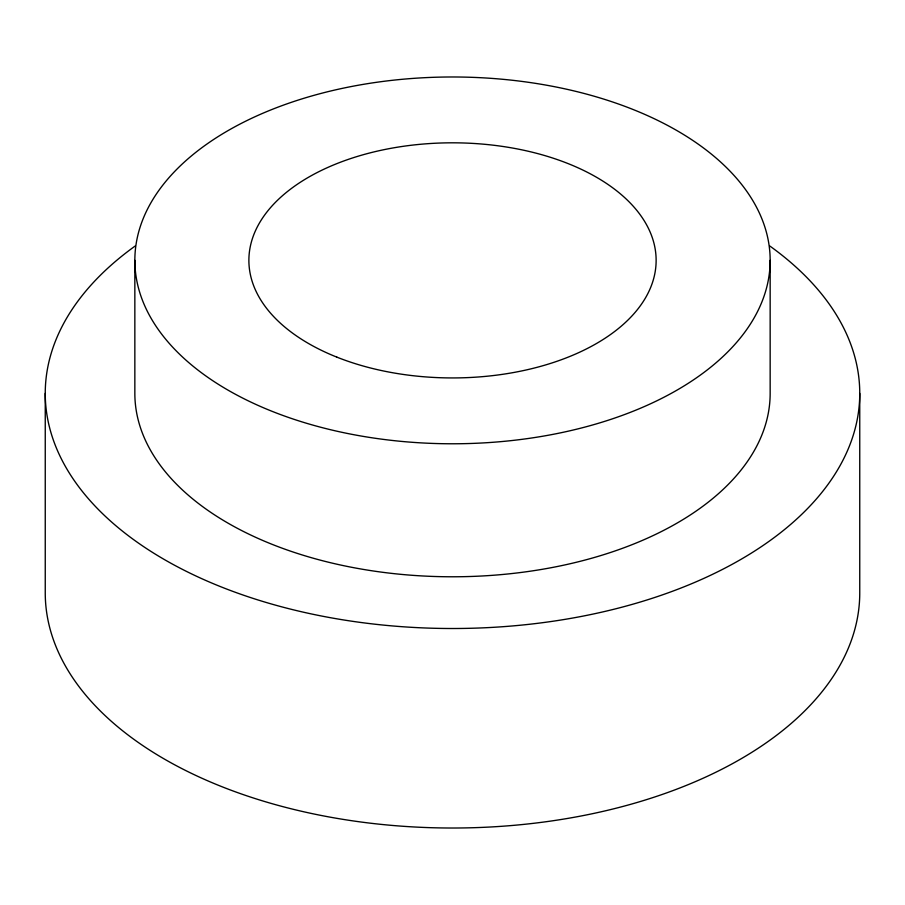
<?xml version="1.0" encoding="UTF-8"?>
<svg xmlns="http://www.w3.org/2000/svg" width="905" height="905" viewBox="0 0 905 905"><rect width="100%" height="100%" fill="white"/><g stroke="black" fill="none" stroke-linecap="round" stroke-linejoin="round"><path stroke-width="1.36" d="M859.75 393.381L859.75 592.899A407.25 235.119 0 0 1 452.5 828.018A407.25 235.119 0 0 1 45.25 592.899L45.25 393.381M770.155 260.38A317.655 183.398 0 0 1 293.673 419.207A317.655 183.398 0 0 1 293.673 101.552A317.655 183.398 0 0 1 770.155 260.38L770.155 393.381A317.655 183.398 0 0 1 452.5 576.779A317.655 183.398 0 0 1 134.845 393.381L134.845 260.38M769.884 246.058A407.25 235.119 0 0 1 729.894 565.535A407.25 235.119 0 0 1 175.106 565.535A407.25 235.119 0 0 1 135.117 246.058M336.83 357.124A203.625 117.56 0 0 0 655.469 269.837A203.625 117.56 0 0 0 365.213 154.167A203.625 117.56 0 0 0 336.83 357.124"/></g></svg>
